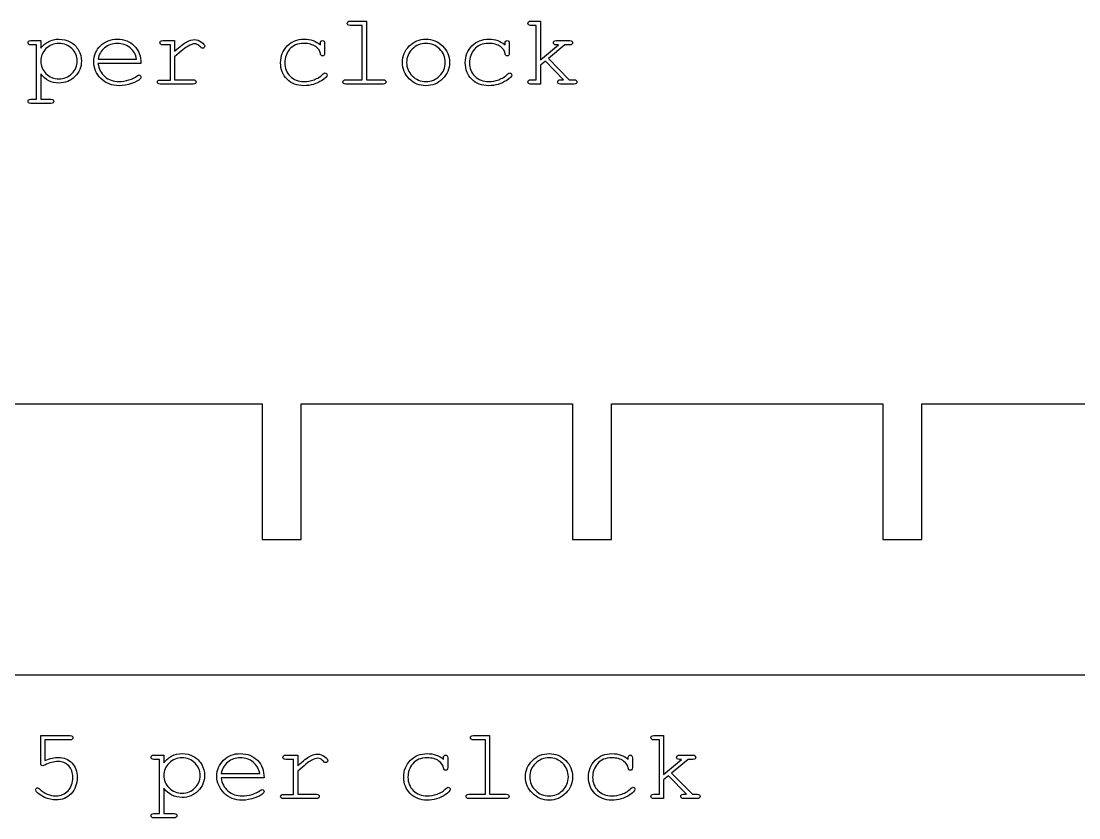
# Model space of a CAD drawing. Extents: x -1 to 217, y 141 to 272.
# Drawn here: x 53.6 to 108.2, y 204.9 to 245.9 of the extents above; entities that cross this region are included whole.
import ezdxf

# ---------------------------------------------------------------- set-up
doc = ezdxf.new("R2010")
doc.units = 0
doc.layers.add('Layer_1', color=7, linetype='CONTINUOUS')

msp = doc.modelspace()

# ---------------------------------------------------------------- linework, layer by layer
at = {"layer": 'Layer_1', "color": 7}
for p, q in [((70.58102, 245.938854), (71.423358, 245.938854)), ((71.206319, 245.719229), (70.581034, 245.719229)), ((71.206319, 242.913198), (71.206319, 245.719229)), ((71.423358, 245.938854), (71.423358, 242.913198)), ((79.888991, 245.938854), (80.398003, 245.938854)), ((80.180964, 245.719229), (79.888991, 245.719229)), ((80.180964, 242.913198), (80.180964, 245.719229)), ((80.398003, 245.938854), (80.398003, 243.938976)), ((54.111755, 244.933747), (54.620768, 244.933747)), ((54.620768, 244.933747), (54.620768, 244.538422)), ((60.911349, 244.933747), (61.528873, 244.933747)), ((61.528873, 244.933747), (61.528873, 244.385977)), ((81.209325, 244.933747), (81.904372, 244.933747)), ((54.403725, 244.714122), (54.111755, 244.714122)), ((54.403725, 241.915843), (54.403725, 244.714122)), ((61.311819, 244.714122), (60.911328, 244.714122)), ((61.311819, 242.905447), (61.311819, 244.714122)), ((69.044175, 244.714122), (69.044175, 244.786469)), ((69.044182, 244.714122), (69.044175, 244.714122)), ((69.263808, 244.786469), (69.263808, 244.295543)), ((78.569175, 244.714122), (78.569175, 244.786469)), ((78.569182, 244.714122), (78.569175, 244.714122)), ((78.788808, 244.786469), (78.788808, 244.295543)), ((80.398003, 243.938976), (81.320429, 244.714122)), ((81.653741, 244.714122), (80.806249, 244.006155)), ((81.320429, 244.714122), (81.209325, 244.714122)), ((81.904372, 244.714122), (81.653741, 244.714122)), ((56.501789, 243.882132), (56.501789, 243.882132)), ((57.578725, 243.982901), (59.568268, 243.982901)), ((61.52889, 244.101756), (61.52889, 242.913199)), ((80.646052, 243.871796), (80.398003, 243.662507)), ((81.578811, 242.913198), (80.646052, 243.871796)), ((80.806249, 244.006155), (81.878534, 242.913199)), ((59.787893, 243.763276), (57.576142, 243.763276)), ((59.787897, 243.763276), (59.787893, 243.763276)), ((75.482024, 243.809785), (75.482024, 243.809785)), ((75.701649, 243.809785), (75.701649, 243.809785)), ((80.398003, 243.662507), (80.398003, 242.696157)), ((54.620768, 243.223257), (54.620768, 241.915843)), ((60.787306, 242.905447), (61.311819, 242.905447)), ((61.52889, 242.913199), (62.490072, 242.913199)), ((70.353658, 242.913198), (71.206319, 242.913198)), ((71.423358, 242.913198), (72.276018, 242.913198)), ((79.888991, 242.913198), (80.180964, 242.913198)), ((81.426365, 242.913198), (81.578811, 242.913198)), ((81.878534, 242.913199), (82.129165, 242.913199)), ((62.490055, 242.696157), (60.787316, 242.696157)), ((72.276018, 242.696157), (70.353658, 242.696157)), ((80.398003, 242.696157), (79.888991, 242.696157)), ((82.129165, 242.696157), (81.426365, 242.696157)), ((54.111755, 241.915843), (54.403725, 241.915843)), ((55.147867, 241.698802), (54.111755, 241.698802)), ((54.620768, 241.915843), (55.147867, 241.915843)), ((54.623343, 207.669665), (54.623343, 209.108854)), ((54.623343, 209.108854), (56.137462, 209.108854)), ((76.93102, 209.108854), (77.773358, 209.108854)), ((77.773358, 209.108854), (77.773358, 206.083198)), ((86.238991, 209.108854), (86.748003, 209.108854)), ((86.748003, 209.108854), (86.748003, 207.108976)), ((54.840393, 208.889229), (54.840393, 207.827278)), ((56.137462, 208.889229), (54.840393, 208.889229)), ((77.556319, 208.889229), (76.931034, 208.889229)), ((77.556319, 206.083198), (77.556319, 208.889229)), ((86.530964, 208.889229), (86.238991, 208.889229)), ((86.530964, 206.083198), (86.530964, 208.889229)), ((60.461755, 208.103747), (60.970768, 208.103747)), ((60.753725, 207.884122), (60.461755, 207.884122)), ((60.753725, 205.085843), (60.753725, 207.884122)), ((60.970768, 208.103747), (60.970768, 207.708422)), ((67.661819, 207.884122), (67.261328, 207.884122)), ((67.261349, 208.103747), (67.878873, 208.103747)), ((67.661819, 206.075447), (67.661819, 207.884122)), ((67.878873, 208.103747), (67.878873, 207.555977)), ((75.394175, 207.884122), (75.394175, 207.956469)), ((75.394182, 207.884122), (75.394175, 207.884122)), ((75.613808, 207.956469), (75.613808, 207.465543)), ((84.919175, 207.884122), (84.919175, 207.956469)), ((84.919182, 207.884122), (84.919175, 207.884122)), ((85.138808, 207.956469), (85.138808, 207.465543)), ((86.748003, 207.108976), (87.670429, 207.884122)), ((88.003741, 207.884122), (87.156249, 207.176155)), ((87.559325, 208.103747), (88.254372, 208.103747)), ((87.670429, 207.884122), (87.559325, 207.884122)), ((88.254372, 207.884122), (88.003741, 207.884122)), ((62.851789, 207.052132), (62.851789, 207.052132)), ((66.137893, 206.933276), (63.926142, 206.933276)), ((63.928725, 207.152901), (65.918268, 207.152901)), ((66.137897, 206.933276), (66.137893, 206.933276)), ((67.87889, 207.271756), (67.87889, 206.083199)), ((81.832024, 206.979785), (81.832024, 206.979785)), ((82.051649, 206.979785), (82.051649, 206.979785)), ((86.996052, 207.041796), (86.748003, 206.832507)), ((86.748003, 206.832507), (86.748003, 205.866157)), ((87.928811, 206.083198), (86.996052, 207.041796)), ((87.156249, 207.176155), (88.228534, 206.083199)), ((60.970768, 206.393257), (60.970768, 205.085843)), ((67.137306, 206.075447), (67.661819, 206.075447)), ((68.840055, 205.866157), (67.137316, 205.866157)), ((67.87889, 206.083199), (68.840072, 206.083199)), ((76.703658, 206.083198), (77.556319, 206.083198)), ((78.626018, 205.866157), (76.703658, 205.866157)), ((77.773358, 206.083198), (78.626018, 206.083198)), ((86.238991, 206.083198), (86.530964, 206.083198)), ((86.748003, 205.866157), (86.238991, 205.866157)), ((87.776365, 206.083198), (87.928811, 206.083198)), ((88.479165, 205.866157), (87.776365, 205.866157)), ((88.228534, 206.083199), (88.479165, 206.083199)), ((60.461755, 205.085843), (60.753725, 205.085843)), ((61.497867, 204.868802), (60.461755, 204.868802)), ((60.970768, 205.085843), (61.497867, 205.085843))]:
    msp.add_line(p, q, dxfattribs=at)
at = {"layer": 'Layer_1', "color": 1}
for p, q in [((52.056419, 226.216144), (66.045151, 226.216144)), ((66.045151, 226.216144), (66.045151, 219.210508)), ((68.056444, 219.210508), (68.056444, 226.216144)), ((68.056444, 226.216144), (82.045141, 226.216144)), ((82.045141, 226.216144), (82.045141, 219.210508)), ((84.056432, 219.210508), (84.056432, 226.216144)), ((84.056432, 226.216144), (98.045129, 226.216144)), ((98.045129, 226.216144), (98.045129, 219.210508)), ((100.056422, 219.210508), (100.056422, 226.216144)), ((100.056422, 226.216144), (114.045153, 226.216144)), ((66.045151, 219.210508), (67.050779, 219.210508)), ((67.050779, 219.210508), (68.056444, 219.210508)), ((82.045141, 219.210508), (83.050803, 219.210508)), ((83.050803, 219.210508), (84.056432, 219.210508)), ((98.045129, 219.210508), (99.050794, 219.210508)), ((99.050794, 219.210508), (100.056422, 219.210508)), ((211.050787, 212.216157), (3.050788, 212.216157))]:
    msp.add_line(p, q, dxfattribs=at)
at = {"layer": 'Layer_1', "color": 7}
for points in [[(70.433746, 245.830333), (70.433742, 245.861336), (70.444929, 245.887174), (70.46733, 245.907848)], [(70.468635, 245.750235), (70.445387, 245.770902), (70.433746, 245.797602), (70.433746, 245.830333)], [(70.46733, 245.907848), (70.489732, 245.928515), (70.52762, 245.93885), (70.58102, 245.938854)], [(70.581034, 245.719229), (70.529356, 245.719226), (70.491891, 245.729561), (70.468635, 245.750235)], [(79.744303, 245.830333), (79.744299, 245.861336), (79.755486, 245.887174), (79.777887, 245.907848)], [(79.777887, 245.750235), (79.755486, 245.770902), (79.744303, 245.797602), (79.744303, 245.830333)], [(79.777887, 245.907848), (79.800289, 245.928515), (79.837316, 245.93885), (79.888991, 245.938854)], [(79.888991, 245.719229), (79.837316, 245.719226), (79.800282, 245.729561), (79.777887, 245.750235)], [(54.000648, 244.902741), (54.023049, 244.923409), (54.060077, 244.933745), (54.111755, 244.933747)], [(55.036763, 244.892406), (55.184898, 244.971641), (55.359738, 245.011259), (55.561277, 245.011262)], [(55.561277, 245.011262), (55.774873, 245.011259), (55.972104, 244.961305), (56.152973, 244.8614)], [(57.706628, 244.672781), (57.940033, 244.898432), (58.228989, 245.011259), (58.573502, 245.011262)], [(58.573502, 245.011262), (58.928343, 245.011259), (59.220316, 244.895418), (59.449417, 244.663738)], [(60.798954, 244.902741), (60.820474, 244.923409), (60.857949, 244.933745), (60.911349, 244.933747)], [(62.163199, 244.878195), (62.303587, 244.951401), (62.433208, 244.988005), (62.552066, 244.988007)], [(62.552066, 244.988007), (62.681253, 244.988005), (62.801402, 244.944511), (62.912509, 244.857524)], [(67.337567, 244.665029), (67.567529, 244.895849), (67.857346, 245.011259), (68.207023, 245.011262)], [(68.207023, 245.011262), (68.539474, 245.011259), (68.818528, 244.912213), (69.044182, 244.714122)], [(69.075184, 244.900157), (69.095857, 244.922548), (69.121691, 244.933745), (69.1527, 244.933747)], [(69.1527, 244.933747), (69.185438, 244.933745), (69.212126, 244.922548), (69.232798, 244.900157)], [(73.629426, 244.65857), (73.865413, 244.893696), (74.152218, 245.011259), (74.489836, 245.011262)], [(74.489836, 245.011262), (74.824009, 245.011259), (75.109522, 244.894126), (75.346374, 244.659862)], [(76.862567, 244.665029), (77.092529, 244.895849), (77.382346, 245.011259), (77.732023, 245.011262)], [(77.732023, 245.011262), (78.064474, 245.011259), (78.343528, 244.912213), (78.569182, 244.714122)], [(78.600184, 244.900157), (78.620857, 244.922548), (78.646691, 244.933745), (78.6777, 244.933747)], [(78.6777, 244.933747), (78.710438, 244.933745), (78.737126, 244.922548), (78.757798, 244.900157)], [(81.098222, 244.902741), (81.120623, 244.92341), (81.157647, 244.933745), (81.209325, 244.933747)], [(81.904372, 244.933747), (81.957768, 244.933745), (81.995663, 244.92341), (82.018061, 244.902741)], [(53.967063, 244.825227), (53.967063, 244.85623), (53.978246, 244.882069), (54.000648, 244.902741)], [(54.000648, 244.745128), (53.978246, 244.765797), (53.967063, 244.792496), (53.967063, 244.825227)], [(54.111755, 244.714122), (54.060077, 244.71412), (54.023042, 244.724455), (54.000648, 244.745128)], [(54.620768, 244.538422), (54.749958, 244.695172), (54.888621, 244.813167), (55.036763, 244.892406)], [(54.89465, 244.522919), (54.712059, 244.343773), (54.620768, 244.130177), (54.620768, 243.882132)], [(55.563863, 244.791637), (55.300309, 244.791635), (55.077241, 244.702062), (54.89465, 244.522919)], [(56.229194, 244.524211), (56.047464, 244.702493), (55.825687, 244.791635), (55.563863, 244.791637)], [(56.152973, 244.8614), (56.333839, 244.76149), (56.473796, 244.622395), (56.572842, 244.444113)], [(56.501789, 243.882132), (56.501786, 244.1319), (56.410921, 244.345926), (56.229194, 244.524211)], [(56.572842, 244.444113), (56.671888, 244.265828), (56.721411, 244.078501), (56.721415, 243.882132)], [(57.35652, 243.861461), (57.35652, 244.176686), (57.473223, 244.447125), (57.706628, 244.672781)], [(57.91979, 244.569428), (57.737199, 244.421287), (57.62351, 244.225778), (57.578725, 243.982901)], [(58.573498, 244.791637), (58.320281, 244.791635), (58.102377, 244.717565), (57.91979, 244.569428)], [(59.228497, 244.566844), (59.045042, 244.716704), (58.826711, 244.791635), (58.573498, 244.791637)], [(59.568268, 243.982901), (59.525201, 244.222333), (59.411945, 244.416981), (59.228497, 244.566844)], [(59.449417, 244.663738), (59.678511, 244.432053), (59.79134, 244.1319), (59.787897, 243.763276)], [(60.76664, 244.825227), (60.76664, 244.85623), (60.7774, 244.882068), (60.798954, 244.902741)], [(60.800224, 244.745128), (60.777823, 244.765797), (60.76664, 244.792496), (60.76664, 244.825227)], [(60.911328, 244.714122), (60.85965, 244.71412), (60.822615, 244.724455), (60.800224, 244.745128)], [(61.528873, 244.385977), (61.81137, 244.640912), (62.022811, 244.804984), (62.163199, 244.878195)], [(62.222645, 244.657278), (62.089147, 244.581484), (61.857894, 244.39631), (61.52889, 244.101756)], [(62.565002, 244.770966), (62.47026, 244.770964), (62.35614, 244.733068), (62.222645, 244.657278)], [(62.696779, 244.737377), (62.65199, 244.759768), (62.608062, 244.770964), (62.565002, 244.770966)], [(62.854389, 244.613353), (62.7941, 244.67364), (62.74156, 244.714981), (62.696779, 244.737377)], [(62.921569, 244.555217), (62.909504, 244.561244), (62.887102, 244.580623), (62.854389, 244.613353)], [(62.912509, 244.857524), (63.02361, 244.770534), (63.079162, 244.704646), (63.079165, 244.659862)], [(62.965493, 244.546174), (62.948278, 244.546172), (62.933637, 244.549186), (62.921569, 244.555217)], [(63.046886, 244.578472), (63.025367, 244.556938), (62.99822, 244.546172), (62.965493, 244.546174)], [(63.079165, 244.659862), (63.079162, 244.627132), (63.068405, 244.600001), (63.046886, 244.578472)], [(66.992628, 243.794282), (66.992628, 244.143957), (67.107609, 244.434206), (67.337567, 244.665029)], [(67.460309, 244.48933), (67.293223, 244.28779), (67.209678, 244.056969), (67.209681, 243.796866)], [(68.194115, 244.791637), (67.871997, 244.791635), (67.627395, 244.690866), (67.460309, 244.48933)], [(68.802607, 244.626272), (68.651879, 244.736513), (68.44905, 244.791635), (68.194115, 244.791637)], [(69.044193, 244.277456), (69.033857, 244.399756), (68.953328, 244.516027), (68.802607, 244.626272)], [(69.044175, 244.786469), (69.044172, 244.839866), (69.054512, 244.877762), (69.075184, 244.900157)], [(69.232798, 244.900157), (69.253471, 244.877762), (69.263808, 244.839866), (69.263808, 244.786469)], [(73.275441, 243.809785), (73.275441, 244.140512), (73.393435, 244.42344), (73.629426, 244.65857)], [(73.783163, 244.503541), (73.589375, 244.311475), (73.492481, 244.080223), (73.492484, 243.809785)], [(74.487254, 244.791637), (74.211647, 244.791635), (73.976947, 244.695603), (73.783163, 244.503541)], [(75.191346, 244.504833), (74.997558, 244.696033), (74.762862, 244.791635), (74.487254, 244.791637)], [(75.482024, 243.809785), (75.482024, 244.081946), (75.38513, 244.313628), (75.191346, 244.504833)], [(75.346374, 244.659862), (75.583222, 244.425594), (75.701649, 244.142235), (75.701649, 243.809785)], [(76.517628, 243.794282), (76.517628, 244.143957), (76.632609, 244.434206), (76.862567, 244.665029)], [(76.985309, 244.48933), (76.818223, 244.28779), (76.734678, 244.056969), (76.734681, 243.796866)], [(77.719115, 244.791637), (77.396997, 244.791635), (77.152395, 244.690866), (76.985309, 244.48933)], [(78.327607, 244.626272), (78.176879, 244.736513), (77.97405, 244.791635), (77.719115, 244.791637)], [(78.569193, 244.277456), (78.558857, 244.399756), (78.478328, 244.516027), (78.327607, 244.626272)], [(78.569175, 244.786469), (78.569172, 244.839866), (78.579512, 244.877762), (78.600184, 244.900157)], [(78.757798, 244.900157), (78.778471, 244.877762), (78.788808, 244.839866), (78.788808, 244.786469)], [(81.064637, 244.822643), (81.064637, 244.855369), (81.07582, 244.882069), (81.098222, 244.902741)], [(81.098222, 244.745128), (81.07582, 244.765797), (81.064637, 244.791635), (81.064637, 244.822643)], [(81.209325, 244.714122), (81.157647, 244.71412), (81.120612, 244.724456), (81.098222, 244.745128)], [(82.018061, 244.745128), (81.99566, 244.724456), (81.957768, 244.714121), (81.904372, 244.714122)], [(82.018061, 244.902741), (82.040463, 244.882069), (82.051646, 244.855369), (82.051646, 244.822643)], [(82.051646, 244.822643), (82.051646, 244.791635), (82.040463, 244.765797), (82.018061, 244.745128)], [(54.620768, 243.882132), (54.620768, 243.632361), (54.712059, 243.417904), (54.89465, 243.23876)], [(56.227903, 243.237468), (56.41049, 243.415751), (56.501786, 243.630639), (56.501789, 243.882132)], [(56.721415, 243.882132), (56.721411, 243.57035), (56.609877, 243.303786), (56.386808, 243.082439)], [(57.729883, 242.976502), (57.480973, 243.220242), (57.35652, 243.515228), (57.35652, 243.861461)], [(69.079083, 244.177979), (69.059257, 244.197787), (69.04765, 244.230946), (69.044193, 244.277456)], [(69.152721, 244.148265), (69.123441, 244.148264), (69.098888, 244.158168), (69.079083, 244.177979)], [(69.231528, 244.181855), (69.211702, 244.15946), (69.185445, 244.148264), (69.152721, 244.148265)], [(69.263808, 244.295543), (69.262044, 244.242143), (69.251319, 244.204247), (69.231528, 244.181855)], [(78.604083, 244.177979), (78.584257, 244.197787), (78.57265, 244.230946), (78.569193, 244.277456)], [(78.677721, 244.148265), (78.648441, 244.148264), (78.623888, 244.158168), (78.604083, 244.177979)], [(78.756528, 244.181855), (78.736702, 244.15946), (78.710445, 244.148264), (78.677721, 244.148265)], [(78.788808, 244.295543), (78.787044, 244.242143), (78.776319, 244.204247), (78.756528, 244.181855)], [(57.576142, 243.763276), (57.614038, 243.4825), (57.731601, 243.256416), (57.928832, 243.085023)], [(67.329816, 242.945496), (67.105023, 243.168566), (66.992628, 243.451494), (66.992628, 243.794282)], [(67.209681, 243.796866), (67.209678, 243.516089), (67.301834, 243.284407), (67.48615, 243.101818)], [(73.629426, 242.963583), (73.393435, 243.19871), (73.275441, 243.480777), (73.275441, 243.809785)], [(73.492484, 243.809785), (73.492481, 243.541066), (73.589375, 243.310245), (73.783163, 243.11732)], [(75.191346, 243.116028), (75.38513, 243.308092), (75.482024, 243.539344), (75.482024, 243.809785)], [(75.701649, 243.809785), (75.701649, 243.479055), (75.583222, 243.196557), (75.346374, 242.962291)], [(76.854816, 242.945496), (76.630023, 243.168566), (76.517628, 243.451494), (76.517628, 243.794282)], [(76.734681, 243.796866), (76.734678, 243.516089), (76.826834, 243.284407), (77.01115, 243.101818)], [(55.563863, 242.750418), (55.176287, 242.750418), (54.861923, 242.908031), (54.620768, 243.223257)], [(54.89465, 243.23876), (55.077241, 243.059615), (55.300309, 242.970042), (55.563863, 242.970043)], [(55.563863, 242.970043), (55.823966, 242.970042), (56.045313, 243.059184), (56.227903, 243.237468)], [(56.386808, 243.082439), (56.163736, 242.861091), (55.88942, 242.750418), (55.563863, 242.750418)], [(58.66135, 242.610891), (58.289279, 242.610891), (57.978789, 242.732762), (57.729883, 242.976502)], [(57.928832, 243.085023), (58.126063, 242.913629), (58.370234, 242.827932), (58.661347, 242.827932)], [(58.661347, 242.827932), (58.823265, 242.827932), (58.992937, 242.854632), (59.170359, 242.908031)], [(59.170359, 242.908031), (59.347778, 242.96143), (59.492474, 243.032054), (59.604442, 243.119904)], [(59.751723, 242.964875), (59.669039, 242.878747), (59.522192, 242.798218), (59.311181, 242.723288)], [(59.604442, 243.119904), (59.637179, 243.145742), (59.665589, 243.158661), (59.689708, 243.158662)], [(59.689708, 243.158662), (59.71726, 243.158661), (59.741383, 243.147895), (59.762056, 243.126364)], [(59.793065, 243.050141), (59.793061, 243.020857), (59.779271, 242.992435), (59.751723, 242.964875)], [(59.762056, 243.126364), (59.782728, 243.104832), (59.793065, 243.079424), (59.793065, 243.050141)], [(60.642628, 242.802094), (60.642628, 242.831377), (60.653388, 242.855924), (60.674907, 242.875733)], [(60.676212, 242.725871), (60.653811, 242.745681), (60.642628, 242.771088), (60.642628, 242.802094)], [(60.674907, 242.875733), (60.696426, 242.895542), (60.733906, 242.905447), (60.787306, 242.905447)], [(62.490072, 242.913199), (62.543469, 242.913198), (62.581364, 242.903294), (62.603758, 242.883485)], [(62.603758, 242.883485), (62.62616, 242.863675), (62.637343, 242.837406), (62.637343, 242.804678)], [(62.637343, 242.804678), (62.637339, 242.773672), (62.626124, 242.747834), (62.603758, 242.727163)], [(68.191522, 242.610891), (67.841842, 242.610891), (67.55461, 242.722426), (67.329816, 242.945496)], [(67.48615, 243.101818), (67.670459, 242.919227), (67.909032, 242.827932), (68.201869, 242.827932)], [(69.129449, 242.88736), (68.848673, 242.703048), (68.536031, 242.610891), (68.191522, 242.610891)], [(68.201869, 242.827932), (68.370677, 242.827932), (68.542501, 242.858938), (68.717341, 242.92095)], [(68.717341, 242.92095), (68.892177, 242.982962), (69.050218, 243.082869), (69.191471, 243.220673)], [(69.390416, 243.168997), (69.390413, 243.094927), (69.303425, 243.001048), (69.129449, 242.88736)], [(69.191471, 243.220673), (69.227641, 243.255124), (69.259507, 243.272349), (69.287073, 243.27235)], [(69.287073, 243.27235), (69.316354, 243.272349), (69.3409, 243.262445), (69.360712, 243.242636)], [(69.360712, 243.242636), (69.380503, 243.222826), (69.390416, 243.19828), (69.390416, 243.168997)], [(70.208966, 242.804678), (70.208966, 242.837406), (70.220149, 242.863675), (70.242551, 242.883485)], [(70.242551, 242.727163), (70.220149, 242.747834), (70.208966, 242.773672), (70.208966, 242.804678)], [(70.242551, 242.883485), (70.264952, 242.903294), (70.30198, 242.913198), (70.353658, 242.913198)], [(72.276018, 242.913198), (72.329415, 242.913198), (72.367314, 242.903294), (72.389708, 242.883485)], [(72.389708, 242.883485), (72.412109, 242.863675), (72.423292, 242.837406), (72.423292, 242.804678)], [(72.423292, 242.804678), (72.423292, 242.773672), (72.412109, 242.747834), (72.389708, 242.727163)], [(74.489836, 242.610891), (74.152218, 242.610891), (73.865413, 242.728455), (73.629426, 242.963583)], [(73.783163, 243.11732), (73.976947, 242.924395), (74.211647, 242.827932), (74.487254, 242.827932)], [(74.487254, 242.827932), (74.762862, 242.827932), (74.997558, 242.923964), (75.191346, 243.116028)], [(75.346374, 242.962291), (75.109522, 242.728025), (74.824009, 242.610891), (74.489836, 242.610891)], [(77.716522, 242.610891), (77.366842, 242.610891), (77.07961, 242.722426), (76.854816, 242.945496)], [(77.01115, 243.101818), (77.195459, 242.919227), (77.434032, 242.827932), (77.726869, 242.827932)], [(78.654449, 242.88736), (78.373673, 242.703048), (78.061031, 242.610891), (77.716522, 242.610891)], [(77.726869, 242.827932), (77.895677, 242.827932), (78.067501, 242.858938), (78.242341, 242.92095)], [(78.242341, 242.92095), (78.417177, 242.982962), (78.575218, 243.082869), (78.716471, 243.220673)], [(78.915416, 243.168997), (78.915413, 243.094927), (78.828425, 243.001048), (78.654449, 242.88736)], [(78.716471, 243.220673), (78.752641, 243.255124), (78.784507, 243.272349), (78.812073, 243.27235)], [(78.812073, 243.27235), (78.841354, 243.272349), (78.8659, 243.262445), (78.885712, 243.242636)], [(78.885712, 243.242636), (78.905503, 243.222826), (78.915416, 243.19828), (78.915416, 243.168997)], [(79.744303, 242.804678), (79.744299, 242.837406), (79.755486, 242.863675), (79.777887, 242.883485)], [(79.777887, 242.727163), (79.755486, 242.747834), (79.744303, 242.773672), (79.744303, 242.804678)], [(79.777887, 242.883485), (79.800289, 242.903294), (79.837316, 242.913198), (79.888991, 242.913198)], [(81.281677, 242.804678), (81.281673, 242.837406), (81.29286, 242.863675), (81.315261, 242.883485)], [(81.315261, 242.727163), (81.29286, 242.747834), (81.281677, 242.773672), (81.281677, 242.804678)], [(81.315261, 242.883485), (81.337662, 242.903294), (81.374686, 242.913198), (81.426365, 242.913198)], [(82.129165, 242.913199), (82.182562, 242.913199), (82.220457, 242.903294), (82.242855, 242.883485)], [(82.242855, 242.883485), (82.265256, 242.863675), (82.276439, 242.837407), (82.276439, 242.804678)], [(82.276439, 242.804678), (82.276436, 242.773672), (82.265221, 242.747834), (82.242855, 242.727164)], [(59.311181, 242.723288), (59.100167, 242.648357), (58.883558, 242.610891), (58.66135, 242.610891)], [(60.787316, 242.696157), (60.735638, 242.696157), (60.698603, 242.706062), (60.676212, 242.725871)], [(62.603758, 242.727163), (62.581346, 242.706493), (62.543451, 242.696157), (62.490055, 242.696157)], [(70.353658, 242.696157), (70.30198, 242.696157), (70.264945, 242.706493), (70.242551, 242.727163)], [(72.389708, 242.727163), (72.367314, 242.706493), (72.329415, 242.696157), (72.276018, 242.696157)], [(79.888991, 242.696157), (79.837316, 242.696157), (79.800282, 242.706493), (79.777887, 242.727163)], [(81.426365, 242.696157), (81.374686, 242.696157), (81.337652, 242.706493), (81.315261, 242.727163)], [(82.242855, 242.727164), (82.220457, 242.706493), (82.182562, 242.696157), (82.129165, 242.696157)], [(53.967063, 241.807323), (53.967063, 241.840052), (53.978246, 241.866321), (54.000648, 241.886129)], [(54.000648, 241.728516), (53.978246, 241.748326), (53.967063, 241.774595), (53.967063, 241.807323)], [(54.000648, 241.886129), (54.023049, 241.905939), (54.060077, 241.915844), (54.111755, 241.915843)], [(54.111755, 241.698802), (54.060077, 241.698803), (54.023042, 241.708708), (54.000648, 241.728516)], [(55.147867, 241.915843), (55.199542, 241.915844), (55.236577, 241.905939), (55.258971, 241.886129)], [(55.258971, 241.729808), (55.236569, 241.709138), (55.199542, 241.698803), (55.147867, 241.698802)], [(55.258971, 241.886129), (55.281372, 241.866321), (55.292555, 241.840052), (55.292555, 241.807323)], [(55.292555, 241.807323), (55.292555, 241.776318), (55.281372, 241.75048), (55.258971, 241.729808)], [(56.137462, 209.108854), (56.189136, 209.108851), (56.226171, 209.098515), (56.248569, 209.077848)], [(56.248569, 208.920235), (56.226168, 208.899561), (56.189136, 208.889226), (56.137462, 208.889229)], [(56.248569, 209.077848), (56.27097, 209.057174), (56.282153, 209.030475), (56.282153, 208.997749)], [(56.282153, 208.997749), (56.28215, 208.966741), (56.270935, 208.940902), (56.248569, 208.920235)], [(76.783746, 209.000333), (76.783742, 209.031336), (76.794929, 209.057174), (76.81733, 209.077848)], [(76.818635, 208.920235), (76.795387, 208.940902), (76.783746, 208.967602), (76.783746, 209.000333)], [(76.81733, 209.077848), (76.839732, 209.098515), (76.87762, 209.10885), (76.93102, 209.108854)], [(76.931034, 208.889229), (76.879356, 208.889226), (76.841891, 208.899561), (76.818635, 208.920235)], [(86.094303, 209.000333), (86.094299, 209.031336), (86.105486, 209.057174), (86.127887, 209.077848)], [(86.127887, 208.920235), (86.105486, 208.940902), (86.094303, 208.967602), (86.094303, 209.000333)], [(86.127887, 209.077848), (86.150289, 209.098515), (86.187316, 209.10885), (86.238991, 209.108854)], [(86.238991, 208.889229), (86.187316, 208.889226), (86.150282, 208.899561), (86.127887, 208.920235)], [(54.840393, 207.827278), (54.967859, 207.880675), (55.09016, 207.920724), (55.207292, 207.947426)], [(55.207292, 207.947426), (55.324425, 207.974123), (55.435529, 207.987473), (55.540607, 207.987475)], [(55.540607, 207.987475), (55.812768, 207.987473), (56.040575, 207.891872), (56.224026, 207.700671)], [(60.317063, 207.995227), (60.317063, 208.02623), (60.328246, 208.052069), (60.350648, 208.072741)], [(60.350648, 207.915128), (60.328246, 207.935797), (60.317063, 207.962496), (60.317063, 207.995227)], [(60.350648, 208.072741), (60.373049, 208.093409), (60.410077, 208.103745), (60.461755, 208.103747)], [(60.461755, 207.884122), (60.410077, 207.88412), (60.373042, 207.894455), (60.350648, 207.915128)], [(60.970768, 207.708422), (61.099958, 207.865172), (61.238621, 207.983167), (61.386763, 208.062406)], [(61.913863, 207.961637), (61.650309, 207.961635), (61.427241, 207.872062), (61.24465, 207.692919)], [(61.386763, 208.062406), (61.534898, 208.141641), (61.709738, 208.181259), (61.911277, 208.181262)], [(61.911277, 208.181262), (62.124873, 208.181259), (62.322104, 208.131305), (62.502973, 208.0314)], [(62.579194, 207.694211), (62.397464, 207.872493), (62.175687, 207.961635), (61.913863, 207.961637)], [(62.502973, 208.0314), (62.683839, 207.93149), (62.823796, 207.792395), (62.922842, 207.614113)], [(63.70652, 207.031461), (63.70652, 207.346686), (63.823223, 207.617125), (64.056628, 207.842781)], [(64.056628, 207.842781), (64.290033, 208.068432), (64.578989, 208.181259), (64.923502, 208.181262)], [(64.923498, 207.961637), (64.670281, 207.961635), (64.452377, 207.887565), (64.26979, 207.739428)], [(65.578497, 207.736844), (65.395042, 207.886704), (65.176711, 207.961635), (64.923498, 207.961637)], [(64.923502, 208.181262), (65.278343, 208.181259), (65.570316, 208.065418), (65.799417, 207.833738)], [(65.799417, 207.833738), (66.028511, 207.602053), (66.14134, 207.3019), (66.137897, 206.933276)], [(67.11664, 207.995227), (67.11664, 208.02623), (67.1274, 208.052068), (67.148954, 208.072741)], [(67.150224, 207.915128), (67.127823, 207.935797), (67.11664, 207.962496), (67.11664, 207.995227)], [(67.148954, 208.072741), (67.170474, 208.093409), (67.207949, 208.103745), (67.261349, 208.103747)], [(67.261328, 207.884122), (67.20965, 207.88412), (67.172615, 207.894455), (67.150224, 207.915128)], [(67.878873, 207.555977), (68.16137, 207.810912), (68.372811, 207.974984), (68.513199, 208.048195)], [(68.572645, 207.827278), (68.439147, 207.751484), (68.207894, 207.56631), (67.87889, 207.271756)], [(68.513199, 208.048195), (68.653587, 208.121401), (68.783208, 208.158005), (68.902066, 208.158007)], [(68.915002, 207.940966), (68.82026, 207.940964), (68.70614, 207.903068), (68.572645, 207.827278)], [(68.902066, 208.158007), (69.031253, 208.158005), (69.151402, 208.114511), (69.262509, 208.027524)], [(69.046779, 207.907377), (69.00199, 207.929768), (68.958062, 207.940964), (68.915002, 207.940966)], [(69.204389, 207.783353), (69.1441, 207.84364), (69.09156, 207.884981), (69.046779, 207.907377)], [(69.262509, 208.027524), (69.37361, 207.940534), (69.429162, 207.874646), (69.429165, 207.829862)], [(69.429165, 207.829862), (69.429162, 207.797132), (69.418405, 207.770001), (69.396886, 207.748472)], [(73.342628, 206.964282), (73.342628, 207.313957), (73.457609, 207.604206), (73.687567, 207.835029)], [(73.687567, 207.835029), (73.917529, 208.065849), (74.207346, 208.181259), (74.557023, 208.181262)], [(74.544115, 207.961637), (74.221997, 207.961635), (73.977395, 207.860866), (73.810309, 207.65933)], [(75.152607, 207.796272), (75.001879, 207.906513), (74.79905, 207.961635), (74.544115, 207.961637)], [(74.557023, 208.181262), (74.889474, 208.181259), (75.168528, 208.082213), (75.394182, 207.884122)], [(75.394175, 207.956469), (75.394172, 208.009866), (75.404512, 208.047762), (75.425184, 208.070157)], [(75.425184, 208.070157), (75.445857, 208.092548), (75.471691, 208.103745), (75.5027, 208.103747)], [(75.5027, 208.103747), (75.535438, 208.103745), (75.562126, 208.092548), (75.582798, 208.070157)], [(75.582798, 208.070157), (75.603471, 208.047762), (75.613808, 208.009866), (75.613808, 207.956469)], [(79.625441, 206.979785), (79.625441, 207.310512), (79.743435, 207.59344), (79.979426, 207.82857)], [(79.979426, 207.82857), (80.215413, 208.063696), (80.502218, 208.181259), (80.839836, 208.181262)], [(80.837254, 207.961637), (80.561647, 207.961635), (80.326947, 207.865603), (80.133163, 207.673541)], [(81.541346, 207.674833), (81.347558, 207.866033), (81.112862, 207.961635), (80.837254, 207.961637)], [(80.839836, 208.181262), (81.174009, 208.181259), (81.459522, 208.064126), (81.696374, 207.829862)], [(81.696374, 207.829862), (81.933222, 207.595594), (82.051649, 207.312235), (82.051649, 206.979785)], [(82.867628, 206.964282), (82.867628, 207.313957), (82.982609, 207.604206), (83.212567, 207.835029)], [(83.212567, 207.835029), (83.442529, 208.065849), (83.732346, 208.181259), (84.082023, 208.181262)], [(84.069115, 207.961637), (83.746997, 207.961635), (83.502395, 207.860866), (83.335309, 207.65933)], [(84.677607, 207.796272), (84.526879, 207.906513), (84.32405, 207.961635), (84.069115, 207.961637)], [(84.082023, 208.181262), (84.414474, 208.181259), (84.693528, 208.082213), (84.919182, 207.884122)], [(84.919175, 207.956469), (84.919172, 208.009866), (84.929512, 208.047762), (84.950184, 208.070157)], [(84.950184, 208.070157), (84.970857, 208.092548), (84.996691, 208.103745), (85.0277, 208.103747)], [(85.0277, 208.103747), (85.060438, 208.103745), (85.087126, 208.092548), (85.107798, 208.070157)], [(85.107798, 208.070157), (85.128471, 208.047762), (85.138808, 208.009866), (85.138808, 207.956469)], [(87.414637, 207.992643), (87.414637, 208.025369), (87.42582, 208.052069), (87.448222, 208.072741)], [(87.448222, 207.915128), (87.42582, 207.935797), (87.414637, 207.961635), (87.414637, 207.992643)], [(87.448222, 208.072741), (87.470623, 208.09341), (87.507647, 208.103745), (87.559325, 208.103747)], [(87.559325, 207.884122), (87.507647, 207.88412), (87.470612, 207.894456), (87.448222, 207.915128)], [(88.254372, 208.103747), (88.307768, 208.103745), (88.345663, 208.09341), (88.368061, 208.072741)], [(88.368061, 207.915128), (88.34566, 207.894456), (88.307768, 207.884121), (88.254372, 207.884122)], [(88.368061, 208.072741), (88.390463, 208.052069), (88.401646, 208.025369), (88.401646, 207.992643)], [(88.401646, 207.992643), (88.401646, 207.961635), (88.390463, 207.935797), (88.368061, 207.915128)], [(54.651777, 207.581815), (54.632833, 207.602484), (54.623343, 207.631767), (54.623343, 207.669665)], [(54.726707, 207.550809), (54.695698, 207.550808), (54.670724, 207.561143), (54.651777, 207.581815)], [(54.842979, 207.59215), (54.787857, 207.564588), (54.749098, 207.550808), (54.726707, 207.550809)], [(55.519942, 207.770434), (55.294284, 207.770432), (55.06863, 207.711004), (54.842979, 207.59215)], [(56.065128, 207.546934), (55.922154, 207.695932), (55.740424, 207.770432), (55.519942, 207.770434)], [(56.279585, 206.95653), (56.279582, 207.201131), (56.208095, 207.397932), (56.065128, 207.546934)], [(56.224026, 207.700671), (56.407478, 207.509466), (56.499203, 207.257975), (56.499203, 206.946195)], [(61.24465, 207.692919), (61.062059, 207.513773), (60.970768, 207.300177), (60.970768, 207.052132)], [(62.851789, 207.052132), (62.851786, 207.3019), (62.760921, 207.515926), (62.579194, 207.694211)], [(62.922842, 207.614113), (63.021888, 207.435828), (63.071411, 207.248501), (63.071415, 207.052132)], [(64.26979, 207.739428), (64.087199, 207.591287), (63.97351, 207.395778), (63.928725, 207.152901)], [(65.918268, 207.152901), (65.875201, 207.392333), (65.761945, 207.586981), (65.578497, 207.736844)], [(69.271569, 207.725217), (69.259504, 207.731244), (69.237102, 207.750623), (69.204389, 207.783353)], [(69.315493, 207.716174), (69.298278, 207.716172), (69.283637, 207.719186), (69.271569, 207.725217)], [(69.396886, 207.748472), (69.375367, 207.726938), (69.34822, 207.716172), (69.315493, 207.716174)], [(73.810309, 207.65933), (73.643223, 207.45779), (73.559678, 207.226969), (73.559681, 206.966866)], [(75.394193, 207.447456), (75.383857, 207.569756), (75.303328, 207.686027), (75.152607, 207.796272)], [(75.429083, 207.347979), (75.409257, 207.367787), (75.39765, 207.400946), (75.394193, 207.447456)], [(75.502721, 207.318265), (75.473441, 207.318264), (75.448888, 207.328168), (75.429083, 207.347979)], [(75.581528, 207.351855), (75.561702, 207.32946), (75.535445, 207.318264), (75.502721, 207.318265)], [(75.613808, 207.465543), (75.612044, 207.412143), (75.601319, 207.374247), (75.581528, 207.351855)], [(80.133163, 207.673541), (79.939375, 207.481475), (79.842481, 207.250223), (79.842484, 206.979785)], [(81.832024, 206.979785), (81.832024, 207.251946), (81.73513, 207.483628), (81.541346, 207.674833)], [(83.335309, 207.65933), (83.168223, 207.45779), (83.084678, 207.226969), (83.084681, 206.966866)], [(84.919193, 207.447456), (84.908857, 207.569756), (84.828328, 207.686027), (84.677607, 207.796272)], [(84.954083, 207.347979), (84.934257, 207.367787), (84.92265, 207.400946), (84.919193, 207.447456)], [(85.027721, 207.318265), (84.998441, 207.318264), (84.973888, 207.328168), (84.954083, 207.347979)], [(85.106528, 207.351855), (85.086702, 207.32946), (85.060445, 207.318264), (85.027721, 207.318265)], [(85.138808, 207.465543), (85.137044, 207.412143), (85.126319, 207.374247), (85.106528, 207.351855)], [(56.031537, 206.265358), (56.196898, 206.438473), (56.279582, 206.668864), (56.279585, 206.95653)], [(56.499203, 206.946195), (56.499203, 206.601685), (56.39585, 206.322632), (56.189147, 206.109037)], [(60.970768, 207.052132), (60.970768, 206.802361), (61.062059, 206.587904), (61.24465, 206.40876)], [(62.577903, 206.407468), (62.76049, 206.585751), (62.851786, 206.800639), (62.851789, 207.052132)], [(63.071415, 207.052132), (63.071411, 206.74035), (62.959877, 206.473786), (62.736808, 206.252439)], [(64.079883, 206.146502), (63.830973, 206.390242), (63.70652, 206.685228), (63.70652, 207.031461)], [(63.926142, 206.933276), (63.964038, 206.6525), (64.081601, 206.426416), (64.278832, 206.255023)], [(73.679816, 206.115496), (73.455023, 206.338566), (73.342628, 206.621494), (73.342628, 206.964282)], [(73.559681, 206.966866), (73.559678, 206.686089), (73.651834, 206.454407), (73.83615, 206.271818)], [(79.979426, 206.133583), (79.743435, 206.36871), (79.625441, 206.650777), (79.625441, 206.979785)], [(79.842484, 206.979785), (79.842481, 206.711066), (79.939375, 206.480245), (80.133163, 206.28732)], [(81.541346, 206.286028), (81.73513, 206.478092), (81.832024, 206.709344), (81.832024, 206.979785)], [(82.051649, 206.979785), (82.051649, 206.649055), (81.933222, 206.366557), (81.696374, 206.132291)], [(83.204816, 206.115496), (82.980023, 206.338566), (82.867628, 206.621494), (82.867628, 206.964282)], [(83.084681, 206.966866), (83.084678, 206.686089), (83.176834, 206.454407), (83.36115, 206.271818)], [(54.357218, 206.305407), (54.357218, 206.336412), (54.367554, 206.362681), (54.388227, 206.384214)], [(54.455403, 206.163297), (54.389945, 206.220141), (54.357218, 206.267511), (54.357218, 206.305407)], [(54.388227, 206.384214), (54.4089, 206.405745), (54.433012, 206.416511), (54.460575, 206.416512)], [(54.460575, 206.416512), (54.489855, 206.416511), (54.520861, 206.401008), (54.553592, 206.370003)], [(54.553592, 206.370003), (54.813695, 206.127123), (55.097053, 206.005684), (55.40367, 206.005684)], [(55.40367, 206.005684), (55.656879, 206.005684), (55.866168, 206.092242), (56.031537, 206.265358)], [(61.913863, 205.920418), (61.526287, 205.920418), (61.211923, 206.078031), (60.970768, 206.393257)], [(61.24465, 206.40876), (61.427241, 206.229615), (61.650309, 206.140042), (61.913863, 206.140043)], [(61.913863, 206.140043), (62.173966, 206.140042), (62.395313, 206.229184), (62.577903, 206.407468)], [(62.736808, 206.252439), (62.513736, 206.031091), (62.23942, 205.920418), (61.913863, 205.920418)], [(64.278832, 206.255023), (64.476063, 206.083629), (64.720234, 205.997932), (65.011347, 205.997932)], [(65.520359, 206.078031), (65.697778, 206.13143), (65.842474, 206.202054), (65.954442, 206.289904)], [(65.954442, 206.289904), (65.987179, 206.315742), (66.015589, 206.328661), (66.039708, 206.328662)], [(66.039708, 206.328662), (66.06726, 206.328661), (66.091383, 206.317895), (66.112056, 206.296364)], [(66.143065, 206.220141), (66.143061, 206.190857), (66.129271, 206.162435), (66.101723, 206.134875)], [(66.112056, 206.296364), (66.132728, 206.274832), (66.143065, 206.249424), (66.143065, 206.220141)], [(73.83615, 206.271818), (74.020459, 206.089227), (74.259032, 205.997932), (74.551869, 205.997932)], [(75.067341, 206.09095), (75.242177, 206.152962), (75.400218, 206.252869), (75.541471, 206.390673)], [(75.740416, 206.338997), (75.740413, 206.264927), (75.653425, 206.171048), (75.479449, 206.05736)], [(75.541471, 206.390673), (75.577641, 206.425124), (75.609507, 206.442349), (75.637073, 206.44235)], [(75.637073, 206.44235), (75.666354, 206.442349), (75.6909, 206.432445), (75.710712, 206.412636)], [(75.710712, 206.412636), (75.730503, 206.392826), (75.740416, 206.36828), (75.740416, 206.338997)], [(80.133163, 206.28732), (80.326947, 206.094395), (80.561647, 205.997932), (80.837254, 205.997932)], [(80.837254, 205.997932), (81.112862, 205.997932), (81.347558, 206.093964), (81.541346, 206.286028)], [(83.36115, 206.271818), (83.545459, 206.089227), (83.784032, 205.997932), (84.076869, 205.997932)], [(84.592341, 206.09095), (84.767177, 206.152962), (84.925218, 206.252869), (85.066471, 206.390673)], [(85.265416, 206.338997), (85.265413, 206.264927), (85.178425, 206.171048), (85.004449, 206.05736)], [(85.066471, 206.390673), (85.102641, 206.425124), (85.134507, 206.442349), (85.162073, 206.44235)], [(85.162073, 206.44235), (85.191354, 206.442349), (85.2159, 206.432445), (85.235712, 206.412636)], [(85.235712, 206.412636), (85.255503, 206.392826), (85.265416, 206.36828), (85.265416, 206.338997)], [(54.822306, 205.925585), (54.687944, 205.98932), (54.565646, 206.068557), (54.455403, 206.163297)], [(55.413999, 205.788643), (55.209014, 205.788643), (55.011783, 205.83429), (54.822306, 205.925585)], [(56.189147, 206.109037), (55.982437, 205.895441), (55.724055, 205.788643), (55.413999, 205.788643)], [(65.01135, 205.780891), (64.639279, 205.780891), (64.328789, 205.902762), (64.079883, 206.146502)], [(65.011347, 205.997932), (65.173265, 205.997932), (65.342937, 206.024632), (65.520359, 206.078031)], [(65.661181, 205.893288), (65.450167, 205.818357), (65.233558, 205.780891), (65.01135, 205.780891)], [(66.101723, 206.134875), (66.019039, 206.048747), (65.872192, 205.968218), (65.661181, 205.893288)], [(66.992628, 205.972094), (66.992628, 206.001377), (67.003388, 206.025924), (67.024907, 206.045733)], [(67.026212, 205.895871), (67.003811, 205.915681), (66.992628, 205.941088), (66.992628, 205.972094)], [(67.024907, 206.045733), (67.046426, 206.065542), (67.083906, 206.075447), (67.137306, 206.075447)], [(67.137316, 205.866157), (67.085638, 205.866157), (67.048603, 205.876062), (67.026212, 205.895871)], [(68.953758, 205.897163), (68.931346, 205.876493), (68.893451, 205.866157), (68.840055, 205.866157)], [(68.840072, 206.083199), (68.893469, 206.083198), (68.931364, 206.073294), (68.953758, 206.053485)], [(68.953758, 206.053485), (68.97616, 206.033675), (68.987343, 206.007406), (68.987343, 205.974678)], [(68.987343, 205.974678), (68.987339, 205.943672), (68.976124, 205.917834), (68.953758, 205.897163)], [(74.541522, 205.780891), (74.191842, 205.780891), (73.90461, 205.892426), (73.679816, 206.115496)], [(75.479449, 206.05736), (75.198673, 205.873048), (74.886031, 205.780891), (74.541522, 205.780891)], [(74.551869, 205.997932), (74.720677, 205.997932), (74.892501, 206.028938), (75.067341, 206.09095)], [(76.558966, 205.974678), (76.558966, 206.007406), (76.570149, 206.033675), (76.592551, 206.053485)], [(76.592551, 205.897163), (76.570149, 205.917834), (76.558966, 205.943672), (76.558966, 205.974678)], [(76.592551, 206.053485), (76.614952, 206.073294), (76.65198, 206.083198), (76.703658, 206.083198)], [(76.703658, 205.866157), (76.65198, 205.866157), (76.614945, 205.876493), (76.592551, 205.897163)], [(78.626018, 206.083198), (78.679415, 206.083198), (78.717314, 206.073294), (78.739708, 206.053485)], [(78.739708, 205.897163), (78.717314, 205.876493), (78.679415, 205.866157), (78.626018, 205.866157)], [(78.739708, 206.053485), (78.762109, 206.033675), (78.773292, 206.007406), (78.773292, 205.974678)], [(78.773292, 205.974678), (78.773292, 205.943672), (78.762109, 205.917834), (78.739708, 205.897163)], [(80.839836, 205.780891), (80.502218, 205.780891), (80.215413, 205.898455), (79.979426, 206.133583)], [(81.696374, 206.132291), (81.459522, 205.898025), (81.174009, 205.780891), (80.839836, 205.780891)], [(84.066522, 205.780891), (83.716842, 205.780891), (83.42961, 205.892426), (83.204816, 206.115496)], [(85.004449, 206.05736), (84.723673, 205.873048), (84.411031, 205.780891), (84.066522, 205.780891)], [(84.076869, 205.997932), (84.245677, 205.997932), (84.417501, 206.028938), (84.592341, 206.09095)], [(86.094303, 205.974678), (86.094299, 206.007406), (86.105486, 206.033675), (86.127887, 206.053485)], [(86.127887, 205.897163), (86.105486, 205.917834), (86.094303, 205.943672), (86.094303, 205.974678)], [(86.127887, 206.053485), (86.150289, 206.073294), (86.187316, 206.083198), (86.238991, 206.083198)], [(86.238991, 205.866157), (86.187316, 205.866157), (86.150282, 205.876493), (86.127887, 205.897163)], [(87.631677, 205.974678), (87.631673, 206.007406), (87.64286, 206.033675), (87.665261, 206.053485)], [(87.665261, 205.897163), (87.64286, 205.917834), (87.631677, 205.943672), (87.631677, 205.974678)], [(87.665261, 206.053485), (87.687662, 206.073294), (87.724686, 206.083198), (87.776365, 206.083198)], [(87.776365, 205.866157), (87.724686, 205.866157), (87.687652, 205.876493), (87.665261, 205.897163)], [(88.479165, 206.083199), (88.532562, 206.083199), (88.570457, 206.073294), (88.592855, 206.053485)], [(88.592855, 205.897164), (88.570457, 205.876493), (88.532562, 205.866157), (88.479165, 205.866157)], [(88.592855, 206.053485), (88.615256, 206.033675), (88.626439, 206.007407), (88.626439, 205.974678)], [(88.626439, 205.974678), (88.626436, 205.943672), (88.615221, 205.917834), (88.592855, 205.897164)], [(60.317063, 204.977323), (60.317063, 205.010052), (60.328246, 205.036321), (60.350648, 205.056129)], [(60.350648, 204.898516), (60.328246, 204.918326), (60.317063, 204.944595), (60.317063, 204.977323)], [(60.350648, 205.056129), (60.373049, 205.075939), (60.410077, 205.085844), (60.461755, 205.085843)], [(60.461755, 204.868802), (60.410077, 204.868803), (60.373042, 204.878708), (60.350648, 204.898516)], [(61.497867, 205.085843), (61.549542, 205.085844), (61.586577, 205.075939), (61.608971, 205.056129)], [(61.608971, 204.899808), (61.586569, 204.879138), (61.549542, 204.868803), (61.497867, 204.868802)], [(61.608971, 205.056129), (61.631372, 205.036321), (61.642555, 205.010052), (61.642555, 204.977323)], [(61.642555, 204.977323), (61.642555, 204.946318), (61.631372, 204.92048), (61.608971, 204.899808)]]:
    msp.add_open_spline(points, degree=3, dxfattribs=at)

doc.saveas('drawing.dxf')
